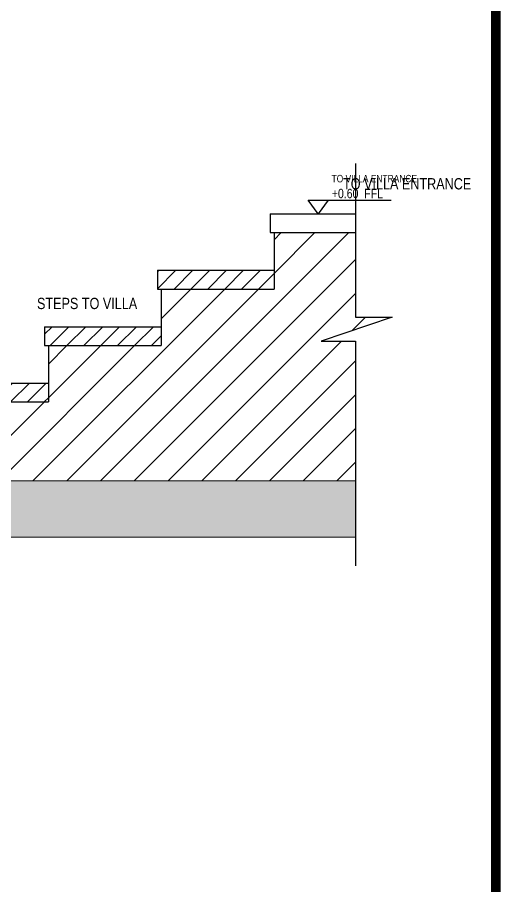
# Model space of a CAD drawing. Header units: centimetres. Extents: x 7997 to 116674, y 1017 to 13844.
# Drawn here: x 20558 to 21200, y 9097 to 10250 of the extents above; entities that cross this region are included whole.
import ezdxf

# ---------------------------------------------------------------- set-up
doc = ezdxf.new("R2010")
doc.units = ezdxf.units.CM
doc.header["$LTSCALE"] = 200
for name, color, linetype in [('A_DIM-AXIS', 1, 'Continuous'), ('DIM', 11, 'Continuous'), ('L-LANDSCAPE', 11, 'Continuous')]:
    doc.layers.add(name, color=color, linetype=linetype)
for name, color, linetype, lineweight in [('TEXT', 6, 'Continuous', 18), ('W', 2, 'Continuous', 20), ('WLL', 6, 'Continuous', 30)]:
    doc.layers.add(name, color=color, linetype=linetype, lineweight=lineweight)
doc.styles.add('XX-Z6-101$0$Arial-0.8', font='arial.ttf', dxfattribs={"width": 0.8})

# ---------------------------------------------------------------- blocks, each defined once
blk = doc.blocks.new('08-TITLE SHEET-selattin', base_point=(45714.81, -203081.37))
at = {"color": 0, "linetype": 'ByBlock', "const_width": 8.52}
blk.add_lwpolyline([(50507.62, -203110.84), (50507.62, -206891.89)], dxfattribs=at)

msp = doc.modelspace()

# ---------------------------------------------------------------- hatches: boundary and pattern name
at = {"layer": 'A_DIM-AXIS'}
h = msp.add_hatch(dxfattribs=at)
h.set_pattern_fill('ANSI31', color=253, scale=10, style=0)
h.set_pattern_definition([(45, (-347719.688, -1211294.05), (-22.4506403, 22.4506403), [])])
h.paths.add_polyline_path([(20748.9258, 9814.4502), (20598.9258, 9814.4502), (20598.9258, 9739.4502), (20448.9258, 9739.4502), (20448.9258, 9634.5316), (21007.2729, 9634.5316), (21007.2729, 9820.0927), (20961.5072, 9820.0927), (21055.7846, 9852.1116), (21007.2729, 9852.1116), (21007.2729, 9964.4502), (20898.9258, 9964.4502), (20898.9258, 9889.4502), (20748.9258, 9889.4502)])
h = msp.add_hatch(dxfattribs=at)
h.set_pattern_fill('ANSI31', color=253, scale=5, style=0)
h.set_pattern_definition([(45, (-347719.688, -1211294.049), (-11.22532015, 11.22532015), [])])
h.paths.add_polyline_path([(20598.9258, 9739.4502), (20598.9258, 9764.4502), (20443.9258, 9764.4502), (20443.9258, 9739.4502)])
h.paths.add_polyline_path([(20593.9258, 9839.4502), (20593.9258, 9814.4502), (20748.9258, 9814.4502), (20748.9258, 9839.4502)])
h.paths.add_polyline_path([(20898.9258, 9889.4502), (20898.9258, 9914.4502), (20743.9258, 9914.4502), (20743.9258, 9889.4502)])
h.paths.add_polyline_path([(21007.2729, 9889.4502), (20906.4653, 9889.4502)])
at = {"layer": 'WLL', "linetype": 'Continuous'}
h = msp.add_hatch(dxfattribs=at)
h.set_pattern_fill('AR-CONC', color=8, scale=0.25)
h.set_pattern_definition([(50, (-347719.69, -1211294.05), (45.5461672, -3.9847714), [4.7625, -52.3875]), (355, (-347719.69, -1211294.05), (-8.8108554, 47.7642113), [3.81, -41.910146]), (100.4514447, (-347715.893, -1211294.38), (36.7353118, 43.779438), [4.0475022, -44.5225611]), (46.1842, (-347719.69, -1211281.35), (67.7697602, -10.510582), [7.14375, -78.58125]), (96.6355576, (-347714.04, -1211282.225), (59.3510335, 61.856531), [6.0712558, -66.783902]), (351.184151, (-347719.69, -1211281.35), (59.3510335, 61.856531), [5.7149918, -62.864933]), (21, (-347713.34, -1211284.524), (37.9035978, -25.5662995), [4.7625, -52.3875]), (326, (-347713.34, -1211284.524), (15.4505071, 46.0469915), [3.81, -41.91]), (71.451445, (-347710.18, -1211286.654), (53.3541048, 20.4806922), [4.0475022, -44.5224844]), (37.5, (-347719.688, -1211294.049), (0.77215081, 21.13875972), [0, -41.402, 0, -42.545, 0, -42.06875]), (7.5, (-347719.688, -1211294.05), (16.70491563, 25.0451437), [0, -24.257, 0, -40.4495, 0, -16.03375]), (327.5, (-347733.849, -1211294.049), (33.8976488, -1.432186), [0, -15.875, 0, -49.53, 0, -65.7225]), (317.5, (-347740.2, -1211294.05), (37.03229535, 6.35662276), [0, -20.6375, 0, -32.893, 0, -46.6725])])
h.paths.add_polyline_path([(19760.2825, 9608.5476, -1), (19761.5931, 9608.5476, -1)], flags=16)
h.paths.add_polyline_path([(20075.4371, 9626.9269), (20090.8584, 9634.5316), (19722.8076, 9634.5316), (19722.8076, 9600.1661), (19730.3751, 9600.1661), (19718.2702, 9596.4618), (19722.8845, 9596.4618), (19722.8845, 9559.6425), (20096.3358, 9559.6425), (20096.3358, 9626.9269)])
h.paths.add_polyline_path([(20120.7747, 9634.5316), (20105.3534, 9626.9269), (20126.2522, 9626.9269), (20126.2522, 9559.6425), (21007.2729, 9559.6425), (21007.2729, 9634.5316)])

# ---------------------------------------------------------------- linework, layer by layer
at = {"layer": 'L-LANDSCAPE'}
for p, q in [((20893.9258, 9989.4502), (20893.9258, 9964.4502)), ((20893.9258, 9989.4502), (21007.2729, 9989.4502)), ((20893.9258, 9964.4502), (21007.2729, 9964.4502)), ((20898.9258, 9964.4502), (20898.9258, 9889.4502)), ((20743.9258, 9914.4502), (20743.9258, 9889.4502)), ((20743.9258, 9914.4502), (20898.9258, 9914.4502)), ((20898.9258, 9914.4502), (20898.9258, 9889.4502)), ((20743.9258, 9889.4502), (20898.9258, 9889.4502)), ((20748.9258, 9889.4502), (20748.9258, 9814.4502)), ((20593.9258, 9839.4502), (20593.9258, 9814.4502)), ((20593.9258, 9839.4502), (20748.9258, 9839.4502)), ((20593.9258, 9814.4502), (20748.9258, 9814.4502)), ((20598.9258, 9814.4502), (20598.9258, 9739.4502)), ((20443.9258, 9764.4502), (20598.9258, 9764.4502)), ((20443.9258, 9739.4502), (20598.9258, 9739.4502))]:
    msp.add_line(p, q, dxfattribs=at)
for points in [[(21007.2729, 10056.1172), (21007.2729, 9852.1116), (21055.7846, 9852.1116), (20961.5072, 9820.0927), (21007.2729, 9820.0927), (21007.2729, 9521.8603)], [(20957.6394, 9989.4502), (20944.3086, 10007.363), (20970.7562, 10007.363), (20957.6394, 9989.4502)], [(20944.3086, 10007.363), (21054.4423, 10007.363)]]:
    msp.add_lwpolyline(points, dxfattribs=at)
at = {"layer": 'W', "color": 6}
for p, q in [((20120.7747, 9634.5316), (21007.2729, 9634.5316)), ((20126.2522, 9559.6425), (21007.2729, 9559.6425))]:
    msp.add_line(p, q, dxfattribs=at)

# ---------------------------------------------------------------- block references
at = {"layer": 'DIM', "color": 0, "linetype": 'Continuous', "xscale": 1.5, "yscale": 1.5, "zscale": 1.5}
msp.add_blockref('08-TITLE SHEET-selattin', (14004.5129, 13844.0841), dxfattribs=at)

# ---------------------------------------------------------------- texts
at = {"layer": 'TEXT', "style": 'XX-Z6-101$0$Arial-0.8', "width": 0.8}
for s, height, p in [('TO VILLA ENTRANCE', 10, (20975.3751, 10031.1501)), ('+0.60  FFL', 12.5, (20975.7359, 10010.1436))]:
    msp.add_text(s, height=height, dxfattribs=at).set_placement(p)
at = {"layer": 'TEXT', "char_height": 15, "width": 403.121972, "attachment_point": 1, "style": 'XX-Z6-101$0$Arial-0.8'}
for s, insert in [('TO VILLA ENTRANCE ', (20990.6212, 10036.8138)), ('STEPS TO VILLA ', (20583.8529, 9877.8147))]:
    msp.add_mtext(s, dxfattribs=dict(at, insert=insert))

doc.saveas('drawing.dxf')
